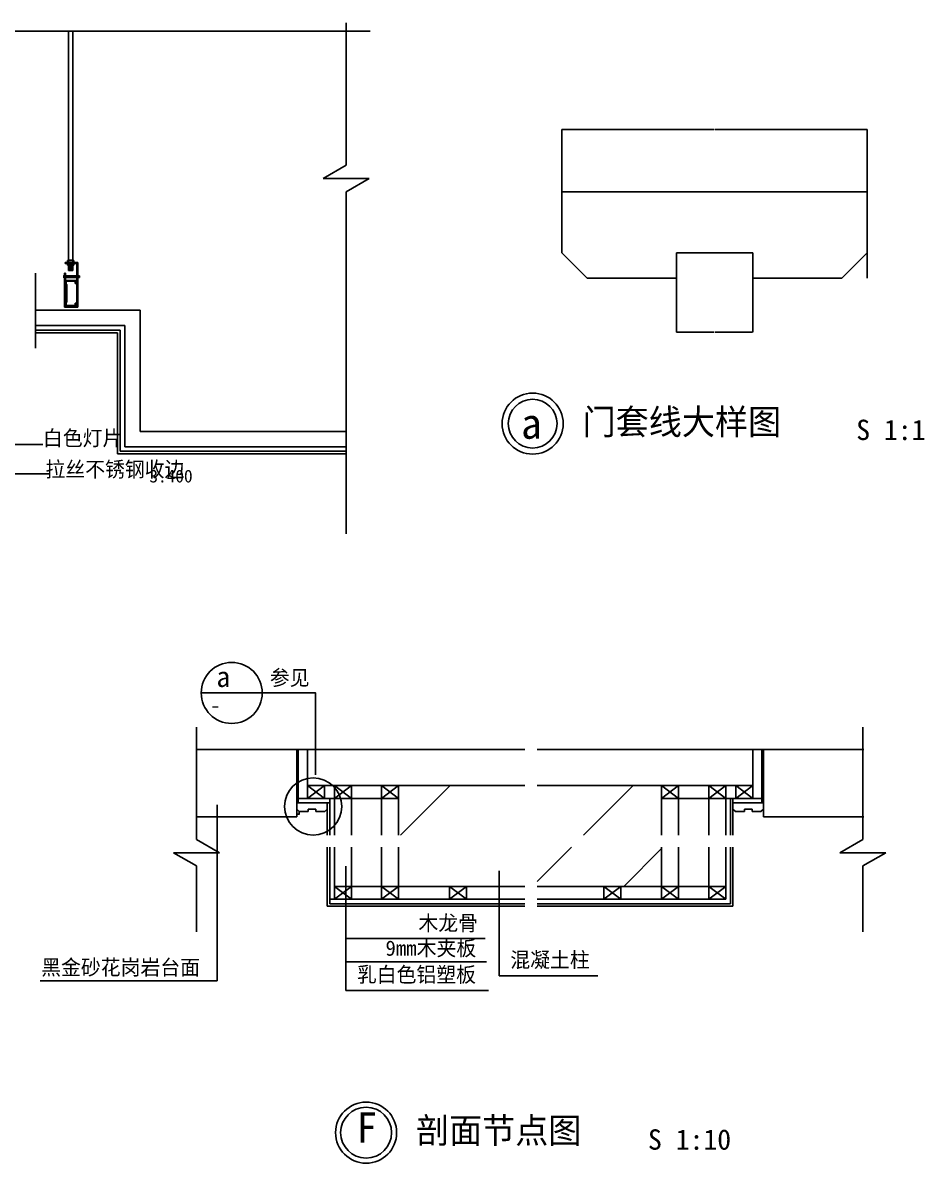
# Model space of a CAD drawing. Header units: metres. Extents: x -116298 to -111425, y -71583 to -67922.
# Drawn here: x -113449 to -111678, y -71503 to -69262 of the extents above; entities that cross this region are included whole.
import ezdxf

# ---------------------------------------------------------------- set-up
doc = ezdxf.new("R2010")
doc.units = ezdxf.units.M
for name, color, linetype in [('10', 8, 'Continuous'), ('10地线纹理填充', 8, 'Continuous'), ('15', 2, 'Continuous'), ('17', 1, 'Continuous'), ('19', 8, 'Continuous'), ('20', 1, 'Continuous'), ('4', 3, 'Continuous'), ('7', 7, 'Continuous'), ('8', 7, 'Continuous'), ('墙柱', 2, 'Continuous'), ('家具', 3, 'Continuous')]:
    doc.layers.add(name, color=color, linetype=linetype)
doc.dimstyles.get("Standard").update_dxf_attribs({"dimtxt": 2.5, "dimasz": 2.5, "dimexe": 1.25, "dimexo": 0.625, "dimtad": 1, "dimcen": 2.5, "dimazin": 3, "dimtfac": 1, "dimtmove": 0, "dimatfit": 3})

# ---------------------------------------------------------------- blocks, each defined once
blk = doc.blocks.new('HY-4')
at = {"layer": '20'}
for points in [[(-5, 0, -1), (5, 0, -1)], [(-5, 0, 1), (5, 0, 1)]]:
    blk.add_lwpolyline(points, format="xyb", dxfattribs=at)
blk.add_circle((0, 0), 6, dxfattribs=at)
blk.add_circle((0, 0), 6, dxfattribs=at)
blk = doc.blocks.new('_CLOSEDFILLED')
at = {"color": 0, "linetype": 'BYBLOCK'}
blk.add_solid([(-1, 0.2), (0, 0), (-1, -0.2)], dxfattribs=at)
blk = doc.blocks.new('*D10')
for p, q in [((-111789.99, -69714.26), (-111789.99, -69739.26)), ((-111790.24, -69739.26), (-111790.49, -69739.26)), ((-111789.99, -69764.26), (-111789.99, -69739.26)), ((-111789.99, -69739.26), (-111789.99, -69739.26)), ((-111789.74, -69739.26), (-111789.49, -69739.26))]:
    blk.add_line(p, q)
at = {"layer": 'Defpoints'}
for p in [(-111789.99, -69714.26), (-111789.99, -69739.26), (-111789.99, -69764.26)]:
    blk.add_point(p, dxfattribs=at)
at = {"xscale": 0.25, "yscale": 0.25}
blk.add_blockref('_CLOSEDFILLED', (-111789.99, -69739.26), dxfattribs=at)
at = {"xscale": 0.25, "yscale": 0.25, "rotation": 180}
blk.add_blockref('_CLOSEDFILLED', (-111789.99, -69739.26), dxfattribs=at)
at = {"insert": (-111789.99, -69738.135), "char_height": 1, "attachment_point": 5}
blk.add_mtext('5', dxfattribs=at)
blk = doc.blocks.new('*D12')
for p, q in [((-113262.64, -69871.29), (-113262.64, -69990.29)), ((-113262.89, -69990.29), (-113263.14, -69990.29)), ((-113262.64, -70109.29), (-113262.64, -69990.29)), ((-113262.64, -69990.29), (-113262.64, -69990.29)), ((-113262.39, -69990.29), (-113262.14, -69990.29))]:
    blk.add_line(p, q)
at = {"layer": 'Defpoints'}
for p in [(-113262.64, -69871.29), (-113262.64, -69990.29), (-113262.64, -70109.29)]:
    blk.add_point(p, dxfattribs=at)
at = {"layer": '7', "xscale": 0.25, "yscale": 0.25}
blk.add_blockref('_CLOSEDFILLED', (-113262.64, -69990.29), dxfattribs=at)
at = {"layer": '7', "xscale": 0.25, "yscale": 0.25, "rotation": 180}
blk.add_blockref('_CLOSEDFILLED', (-113262.64, -69990.29), dxfattribs=at)
at = {"layer": '7', "insert": (-113262.64, -69989.165), "char_height": 1, "attachment_point": 5}
blk.add_mtext('150', dxfattribs=at)
blk = doc.blocks.new('*D23')
for p, q in [((-112164.99, -69764.26), (-112164.99, -69870.34)), ((-112014.99, -69764.26), (-112014.99, -69870.34)), ((-112164.74, -69870.34), (-112090.99, -69870.34)), ((-112088.99, -69870.34), (-112015.24, -69870.34))]:
    blk.add_line(p, q)
at = {"layer": 'Defpoints'}
for p in [(-112164.99, -69764.26), (-112014.99, -69764.26), (-112164.99, -69870.34)]:
    blk.add_point(p, dxfattribs=at)
at = {"xscale": 0.25, "yscale": 0.25, "rotation": 180}
blk.add_blockref('_CLOSEDFILLED', (-112164.99, -69870.34), dxfattribs=at)
at = {"xscale": 0.25, "yscale": 0.25}
blk.add_blockref('_CLOSEDFILLED', (-112014.99, -69870.34), dxfattribs=at)
at = {"insert": (-112089.99, -69870.34), "char_height": 1, "attachment_point": 5}
blk.add_mtext('15', dxfattribs=at)
blk = doc.blocks.new('*D24')
for p, q in [((-112905.74, -70812.37), (-112905.74, -70817.37)), ((-112908.74, -70817.37), (-112910.99, -70817.37)), ((-112910.74, -70822.37), (-112910.74, -70817.37)), ((-112905.49, -70817.37), (-112907.74, -70817.37))]:
    blk.add_line(p, q)
at = {"layer": 'Defpoints'}
for p in [(-112905.74, -70812.37), (-112910.74, -70822.37), (-112905.74, -70817.37)]:
    blk.add_point(p, dxfattribs=at)
at = {"layer": '7', "xscale": 0.25, "yscale": 0.25}
blk.add_blockref('_CLOSEDFILLED', (-112910.74, -70817.37), dxfattribs=at)
at = {"layer": '7', "xscale": 0.25, "yscale": 0.25, "rotation": 180}
blk.add_blockref('_CLOSEDFILLED', (-112905.74, -70817.37), dxfattribs=at)
at = {"layer": '7', "insert": (-112908.24, -70817.37), "char_height": 1, "attachment_point": 5}
blk.add_mtext('5', dxfattribs=at)
blk = doc.blocks.new('*D32')
for p, q in [((-112389.99, -69594.26), (-112389.99, -69471.64)), ((-112389.74, -69471.64), (-112090.99, -69471.64)), ((-112088.99, -69471.64), (-111790.24, -69471.64)), ((-111789.99, -69594.26), (-111789.99, -69471.64))]:
    blk.add_line(p, q)
at = {"layer": 'Defpoints'}
for p in [(-112389.99, -69471.64), (-112389.99, -69594.26), (-111789.99, -69594.26)]:
    blk.add_point(p, dxfattribs=at)
at = {"xscale": 0.25, "yscale": 0.25, "rotation": 180}
blk.add_blockref('_CLOSEDFILLED', (-112389.99, -69471.64), dxfattribs=at)
at = {"xscale": 0.25, "yscale": 0.25}
blk.add_blockref('_CLOSEDFILLED', (-111789.99, -69471.64), dxfattribs=at)
at = {"insert": (-112089.99, -69471.64), "char_height": 1, "attachment_point": 5}
blk.add_mtext('60', dxfattribs=at)
blk = doc.blocks.new('*D33')
for p, q in [((-111789.99, -69594.26), (-111789.99, -69654.26)), ((-111790.24, -69654.26), (-111790.49, -69654.26)), ((-111789.99, -69714.26), (-111789.99, -69654.26)), ((-111789.99, -69654.26), (-111789.99, -69654.26)), ((-111789.74, -69654.26), (-111789.49, -69654.26))]:
    blk.add_line(p, q)
at = {"layer": 'Defpoints'}
for p in [(-111789.99, -69594.26), (-111789.99, -69654.26), (-111789.99, -69714.26)]:
    blk.add_point(p, dxfattribs=at)
at = {"xscale": 0.25, "yscale": 0.25}
blk.add_blockref('_CLOSEDFILLED', (-111789.99, -69654.26), dxfattribs=at)
at = {"xscale": 0.25, "yscale": 0.25, "rotation": 180}
blk.add_blockref('_CLOSEDFILLED', (-111789.99, -69654.26), dxfattribs=at)
at = {"insert": (-111789.99, -69653.135), "char_height": 1, "attachment_point": 5}
blk.add_mtext('12', dxfattribs=at)

msp = doc.modelspace()

# ---------------------------------------------------------------- hatches: boundary and pattern name
at = {"layer": '10'}
h = msp.add_hatch(dxfattribs=at)
h.set_pattern_fill('ANSI32', scale=40)
h.paths.add_polyline_path([(-112710.74, -70761.37), (-112710.74, -70858.75), (-112462.44, -70858.75), (-112462.44, -70761.37)])
h.paths.add_polyline_path([(-112710.74, -70882.01), (-112710.74, -70959.28), (-112462.44, -70959.28), (-112462.44, -70882.01)])
h.paths.add_polyline_path([(-112438.7, -70882.01), (-112438.7, -70959.28), (-112193.89, -70959.28), (-112193.89, -70882.01)])
h.paths.add_polyline_path([(-112193.89, -70858.75), (-112193.89, -70761.37), (-112438.7, -70761.37), (-112438.7, -70858.75)])
h = msp.add_hatch(dxfattribs=at)
h.set_pattern_fill('AR-CONC', scale=8)
h.paths.add_polyline_path([(-112438.7, -70761.37), (-112438.7, -70858.75), (-112193.89, -70858.75), (-112193.89, -70761.37)])
h.paths.add_polyline_path([(-112462.44, -70858.75), (-112462.44, -70761.37), (-112710.74, -70761.37), (-112710.74, -70858.75)])
h.paths.add_polyline_path([(-112462.44, -70959.28), (-112462.44, -70882.01), (-112710.74, -70882.01), (-112710.74, -70959.28)])
h.paths.add_polyline_path([(-112193.89, -70959.28), (-112193.89, -70882.01), (-112438.7, -70882.01), (-112438.7, -70959.28)])

# ---------------------------------------------------------------- linework, layer by layer
at = {"layer": '10地线纹理填充'}
msp.add_line((-113423.84, -69901.95), (-113423.84, -69754.45), dxfattribs=at)
at = {"layer": '15'}
for p, q in [((-112462.44, -70690.17), (-113107.6, -70690.17)), ((-112910.74, -70795.37), (-112910.74, -70690.17)), ((-112889.74, -70786.37), (-112889.74, -70690.17)), ((-111797.03, -70690.17), (-112438.7, -70690.17)), ((-112014.89, -70786.37), (-112014.89, -70690.17)), ((-111993.89, -70822.37), (-111993.89, -70690.17)), ((-112889.74, -70761.37), (-112462.44, -70761.37)), ((-112438.7, -70761.37), (-112014.89, -70761.37)), ((-112053.89, -70858.75), (-112053.89, -70786.37)), ((-112910.74, -70795.37), (-112850.74, -70795.37)), ((-112910.74, -70795.37), (-112910.74, -70822.37)), ((-112905.74, -70812.37), (-112910.74, -70807.37)), ((-112905.74, -70812.37), (-112888.24, -70812.37)), ((-112888.24, -70807.37), (-112873.24, -70807.37)), ((-112888.24, -70807.37), (-112888.24, -70812.37)), ((-112873.24, -70807.37), (-112873.24, -70812.37)), ((-112873.24, -70812.37), (-112855.74, -70812.37)), ((-112855.74, -70812.37), (-112850.74, -70807.37)), ((-112850.74, -70807.37), (-112850.74, -70795.37)), ((-112850.74, -70858.75), (-112850.74, -70795.37)), ((-112053.89, -70807.37), (-112053.89, -70795.37)), ((-111993.89, -70795.37), (-112053.89, -70795.37)), ((-112048.89, -70812.37), (-112053.89, -70807.37)), ((-112031.39, -70812.37), (-112048.89, -70812.37)), ((-112031.39, -70807.37), (-112031.39, -70812.37)), ((-112016.39, -70807.37), (-112031.39, -70807.37)), ((-112016.39, -70807.37), (-112016.39, -70812.37)), ((-111998.89, -70812.37), (-112016.39, -70812.37)), ((-111998.89, -70812.37), (-111993.89, -70807.37)), ((-111993.89, -70795.37), (-111993.89, -70812.37)), ((-111993.89, -70795.37), (-111993.89, -70807.37)), ((-112910.74, -70822.37), (-113107.6, -70822.37)), ((-111993.89, -70822.37), (-111797.03, -70822.37)), ((-112850.74, -70998.28), (-112850.74, -70882.01)), ((-112053.89, -70998.28), (-112053.89, -70882.01)), ((-112850.74, -70998.28), (-112462.44, -70998.28)), ((-112438.7, -70998.28), (-112053.89, -70998.28))]:
    msp.add_line(p, q, dxfattribs=at)
at = {"layer": '17'}
for p, q in [((-112856.41, -70761.37), (-112889.74, -70786.37)), ((-112856.41, -70786.37), (-112889.74, -70761.37)), ((-112836.74, -70786.37), (-112803.41, -70761.37)), ((-112836.74, -70761.37), (-112803.41, -70786.37)), ((-112744.08, -70761.37), (-112710.74, -70786.37)), ((-112744.08, -70786.37), (-112710.74, -70761.37)), ((-112193.89, -70786.37), (-112160.55, -70761.37)), ((-112193.89, -70761.37), (-112160.55, -70786.37)), ((-112101.22, -70786.37), (-112067.89, -70761.37)), ((-112101.22, -70761.37), (-112067.89, -70786.37)), ((-112048.22, -70786.37), (-112014.89, -70761.37)), ((-112048.22, -70761.37), (-112014.89, -70786.37)), ((-112803.41, -70959.28), (-112836.74, -70984.28)), ((-112836.74, -70959.28), (-112803.41, -70984.28)), ((-112710.74, -70959.28), (-112744.08, -70984.28)), ((-112744.08, -70959.28), (-112710.74, -70984.28)), ((-112577.22, -70959.28), (-112610.55, -70984.28)), ((-112577.22, -70984.28), (-112610.55, -70959.28)), ((-112610.55, -70959.28), (-112610.55, -70984.28)), ((-112577.22, -70959.28), (-112577.22, -70984.28)), ((-112307.66, -70984.28), (-112274.33, -70959.28)), ((-112307.66, -70959.28), (-112274.33, -70984.28)), ((-112307.66, -70959.28), (-112307.66, -70984.28)), ((-112274.33, -70959.28), (-112274.33, -70984.28)), ((-112193.89, -70959.28), (-112160.55, -70984.28)), ((-112193.89, -70984.28), (-112160.55, -70959.28)), ((-112101.22, -70984.28), (-112067.89, -70959.28)), ((-112101.22, -70959.28), (-112067.89, -70984.28))]:
    msp.add_line(p, q, dxfattribs=at)
at = {"layer": '19'}
msp.add_lwpolyline([(-112934.58, -70802.22, 1), (-112822.33, -70802.22, 1)], format="xyb", close=True, dxfattribs=at)
at = {"layer": '20'}
for p, q in [((-112813.57, -69542.22), (-112813.57, -69262.28)), ((-114922.38, -69278.49), (-112766.34, -69278.49)), ((-112813.57, -69542.22), (-112858.57, -69568.2)), ((-112768.57, -69568.2), (-112858.57, -69568.2)), ((-112813.57, -69594.18), (-112768.57, -69568.2)), ((-112813.57, -70266.68), (-112813.57, -69594.18)), ((-113107.6, -70867.18), (-113107.6, -70646.48)), ((-111798.77, -70867.18), (-111798.77, -70646.48)), ((-113107.6, -70867.18), (-113062.6, -70893.16)), ((-111798.77, -70867.18), (-111843.77, -70893.16)), ((-113107.6, -70919.14), (-113152.6, -70893.16)), ((-113152.6, -70893.16), (-113062.6, -70893.16)), ((-111753.77, -70893.16), (-111843.77, -70893.16)), ((-111798.77, -70919.14), (-111753.77, -70893.16)), ((-113107.6, -71048.32), (-113107.6, -70919.14)), ((-111798.77, -71048.32), (-111798.77, -70919.14))]:
    msp.add_line(p, q, dxfattribs=at)
for points in [[(-112399.36, -70049.93, 1), (-112495.36, -70049.93, 1)], [(-112399.36, -70049.93, -1), (-112495.36, -70049.93, -1)]]:
    msp.add_lwpolyline(points, format="xyb", dxfattribs=at)
msp.add_lwpolyline([(-113098.42, -70579.12), (-112978.42, -70579.12), (-112873.84, -70579.12), (-112873.84, -70740.31)], dxfattribs=at)
for centre in [(-112447.36, -70049.93), (-112447.36, -70049.93), (-113038.42, -70579.12)]:
    msp.add_circle(centre, 60, dxfattribs=at)
at = {"layer": '4'}
for p, q in [((-112907.74, -70795.37), (-112907.74, -70690.17)), ((-111996.89, -70795.37), (-111996.89, -70690.17)), ((-112856.41, -70786.37), (-112856.41, -70761.37)), ((-112836.74, -70786.37), (-112836.74, -70761.37)), ((-112803.41, -70858.75), (-112803.41, -70761.37)), ((-112744.08, -70858.75), (-112744.08, -70761.37)), ((-112710.74, -70858.75), (-112710.74, -70761.37)), ((-112710.74, -70858.75), (-112710.74, -70761.37)), ((-112193.89, -70761.37), (-112193.89, -70858.75)), ((-112193.89, -70858.75), (-112193.89, -70761.37)), ((-112160.55, -70858.75), (-112160.55, -70761.37)), ((-112101.22, -70858.75), (-112101.22, -70761.37)), ((-112067.89, -70858.75), (-112067.89, -70761.37)), ((-112048.22, -70761.37), (-112048.22, -70786.37)), ((-112907.74, -70786.37), (-112710.74, -70786.37)), ((-112845.74, -70858.75), (-112845.74, -70786.37)), ((-112836.74, -70858.75), (-112836.74, -70786.37)), ((-112193.89, -70786.37), (-111996.89, -70786.37)), ((-112058.89, -70858.75), (-112058.89, -70786.37)), ((-112910.74, -70795.37), (-112845.74, -70795.37)), ((-112910.74, -70795.37), (-112910.74, -70807.37)), ((-112845.74, -70993.28), (-112845.74, -70882.01)), ((-112836.74, -70984.28), (-112836.74, -70882.01)), ((-112803.41, -70984.28), (-112803.41, -70882.01)), ((-112744.08, -70984.28), (-112744.08, -70882.01)), ((-112710.74, -70959.28), (-112710.74, -70882.01)), ((-112710.74, -70984.28), (-112710.74, -70882.01)), ((-112193.89, -70984.28), (-112193.89, -70882.01)), ((-112193.89, -70882.01), (-112193.89, -70959.28)), ((-112160.55, -70984.28), (-112160.55, -70882.01)), ((-112101.22, -70984.28), (-112101.22, -70882.01)), ((-112067.89, -70984.28), (-112067.89, -70882.01)), ((-112058.89, -70993.28), (-112058.89, -70882.01)), ((-112836.74, -70959.28), (-112462.44, -70959.28)), ((-112438.7, -70959.28), (-112067.89, -70959.28)), ((-112845.74, -70984.28), (-112462.44, -70984.28)), ((-112845.74, -70993.28), (-112462.44, -70993.28)), ((-112438.7, -70984.28), (-112067.89, -70984.28)), ((-112438.7, -70993.28), (-112058.89, -70993.28))]:
    msp.add_line(p, q, dxfattribs=at)
at = {"layer": '墙柱'}
for p, q in [((-113262.64, -69871.29), (-113423.84, -69871.29)), ((-113262.64, -70109.29), (-113262.64, -69871.29)), ((-113262.64, -70109.29), (-112813.57, -70109.29))]:
    msp.add_line(p, q, dxfattribs=at)
at = {"layer": '家具'}
for p, q in [((-113358.84, -69278.49), (-113358.84, -69729.11)), ((-113350.84, -69278.49), (-113350.84, -69729.11)), ((-112389.99, -69594.26), (-111789.99, -69594.26)), ((-112389.99, -69594.26), (-112389.99, -69714.26)), ((-111789.99, -69714.26), (-111789.99, -69594.26)), ((-112339.99, -69764.26), (-112389.99, -69714.26)), ((-112164.99, -69714.26), (-112164.99, -69764.26)), ((-112164.99, -69714.26), (-112014.99, -69714.26)), ((-112014.99, -69714.26), (-112014.99, -69764.26)), ((-111839.99, -69764.26), (-111789.99, -69714.26)), ((-113365.82, -69732.98), (-113365.82, -69734.98)), ((-113365.82, -69732.98), (-113340.82, -69732.98)), ((-113365.82, -69734.98), (-113342.82, -69734.98)), ((-113361.22, -69730.33), (-113361.22, -69733.02)), ((-113361.22, -69737.59), (-113361.22, -69734.91)), ((-113350.84, -69729.14), (-113360.03, -69729.14)), ((-113350.84, -69738.78), (-113360.03, -69738.78)), ((-113358.84, -69728.91), (-113350.84, -69728.91)), ((-113358.84, -69730.33), (-113358.84, -69733.02)), ((-113358.84, -69733.02), (-113358.84, -69733.03)), ((-113358.84, -69737.59), (-113358.84, -69734.91)), ((-113358.84, -69738.78), (-113358.84, -69748.96)), ((-113350.84, -69739.55), (-113358.84, -69740.33)), ((-113349.65, -69729.14), (-113350.84, -69729.14)), ((-113350.84, -69730.33), (-113350.84, -69733.02)), ((-113350.84, -69733.02), (-113350.84, -69733.03)), ((-113350.84, -69737.59), (-113350.84, -69734.91)), ((-113350.84, -69738.78), (-113350.84, -69748.96)), ((-113349.65, -69738.78), (-113350.84, -69738.78)), ((-113348.45, -69730.33), (-113348.45, -69733.02)), ((-113348.45, -69737.59), (-113348.45, -69734.91)), ((-113342.82, -69734.98), (-113342.82, -69818.98)), ((-113340.82, -69732.98), (-113340.82, -69820.98)), ((-113368.28, -69759.09), (-113368.28, -69762.99)), ((-113367.83, -69758.65), (-113366.82, -69758.65)), ((-113366.82, -69759.54), (-113367.83, -69759.54)), ((-113367.83, -69759.54), (-113366.82, -69759.54)), ((-113366.82, -69753.98), (-113364.82, -69753.98)), ((-113366.82, -69753.98), (-113366.82, -69820.98)), ((-113366.82, -69758.65), (-113366.82, -69763.43)), ((-113364.82, -69753.98), (-113364.82, -69818.98)), ((-113341.62, -69759.54), (-113364.82, -69759.54)), ((-113358.84, -69740.49), (-113350.84, -69740.32)), ((-113350.84, -69740.42), (-113358.84, -69741.15)), ((-113358.84, -69741.36), (-113350.84, -69741.36)), ((-113350.84, -69741.43), (-113358.84, -69742.03)), ((-113358.84, -69742.22), (-113350.84, -69742.41)), ((-113350.84, -69742.51), (-113358.84, -69743.29)), ((-113358.84, -69743.43), (-113350.84, -69743.26)), ((-113350.84, -69743.38), (-113358.84, -69744.11)), ((-113358.84, -69744.29), (-113350.84, -69744.29)), ((-113350.84, -69744.39), (-113358.84, -69744.98)), ((-113358.84, -69745.15), (-113350.84, -69745.33)), ((-113350.84, -69745.4), (-113358.84, -69745.73)), ((-113350.84, -69746.32), (-113358.84, -69746)), ((-113358.84, -69746.58), (-113350.84, -69746.39)), ((-113350.84, -69747.34), (-113358.84, -69746.75)), ((-113358.84, -69747.43), (-113350.84, -69747.43)), ((-113350.84, -69748.34), (-113358.84, -69747.61)), ((-113358.84, -69748.29), (-113350.84, -69748.47)), ((-113350.84, -69748.96), (-113358.84, -69748.96)), ((-113346.09, -69759.54), (-113346.61, -69762.54)), ((-113345.82, -69759.54), (-113346.35, -69762.54)), ((-113345.39, -69759.54), (-113345.91, -69762.54)), ((-113345.12, -69759.54), (-113345.65, -69762.54)), ((-113344.69, -69759.54), (-113345.21, -69762.54)), ((-113344.42, -69759.54), (-113344.95, -69762.54)), ((-113343.99, -69759.54), (-113344.51, -69762.54)), ((-113343.72, -69759.54), (-113344.25, -69762.54)), ((-113343.29, -69759.54), (-113343.81, -69762.54)), ((-113343.02, -69759.54), (-113343.55, -69762.54)), ((-113342.59, -69759.54), (-113343.11, -69762.54)), ((-113342.32, -69759.54), (-113342.85, -69762.54)), ((-113341.89, -69759.54), (-113342.41, -69762.54)), ((-113341.62, -69759.54), (-113342.15, -69762.54)), ((-113339.82, -69758.65), (-113340.82, -69758.65)), ((-113340.82, -69758.65), (-113340.82, -69763.43)), ((-113339.82, -69759.54), (-113340.82, -69759.54)), ((-113338.92, -69759.54), (-113339.44, -69762.54)), ((-113339.37, -69759.09), (-113339.37, -69762.99)), ((-113337.62, -69759.54), (-113339.37, -69759.54)), ((-113338.65, -69759.54), (-113339.18, -69762.54)), ((-113338.22, -69759.54), (-113338.74, -69762.54)), ((-113337.95, -69759.54), (-113338.48, -69762.54)), ((-113337.62, -69762.54), (-113337.62, -69759.54)), ((-113366.82, -69762.54), (-113367.83, -69762.54)), ((-113367.83, -69762.54), (-113366.82, -69762.54)), ((-113367.83, -69763.43), (-113366.82, -69763.43)), ((-113341.62, -69762.54), (-113364.82, -69762.54)), ((-113364.82, -69776.01), (-113364.82, -69768.98)), ((-113364.82, -69768.98), (-113344.82, -69768.98)), ((-113364.82, -69776.01), (-113363.82, -69776.94)), ((-113363.82, -69811.01), (-113363.82, -69776.94)), ((-113363.62, -69775.49), (-113363.62, -69770.18)), ((-113363.62, -69770.18), (-113346.02, -69770.18)), ((-113363.62, -69775.49), (-113362.62, -69776.42)), ((-113362.62, -69811.53), (-113362.62, -69776.42)), ((-113346.02, -69770.18), (-113346.02, -69774.48)), ((-113344.82, -69774.48), (-113346.02, -69774.48)), ((-113344.82, -69768.98), (-113344.82, -69774.48)), ((-113339.82, -69762.54), (-113340.82, -69762.54)), ((-113339.82, -69763.43), (-113340.82, -69763.43)), ((-113337.62, -69762.54), (-113339.37, -69762.54)), ((-112339.99, -69764.26), (-112164.99, -69764.26)), ((-112014.99, -69764.26), (-111839.99, -69764.26)), ((-113218.64, -69827.29), (-113423.84, -69827.29)), ((-113366.82, -69820.98), (-113340.82, -69820.98)), ((-113364.82, -69811.94), (-113363.82, -69811.01)), ((-113364.82, -69818.98), (-113364.82, -69811.94)), ((-113364.82, -69818.98), (-113342.82, -69818.98)), ((-113344.82, -69818.98), (-113364.82, -69818.98)), ((-113363.62, -69812.46), (-113362.62, -69811.53)), ((-113363.62, -69817.78), (-113363.62, -69812.46)), ((-113346.02, -69817.78), (-113363.62, -69817.78)), ((-113344.82, -69813.48), (-113346.02, -69813.48)), ((-113346.02, -69813.48), (-113346.02, -69817.78)), ((-113344.82, -69813.48), (-113344.82, -69818.98)), ((-113218.64, -70065.29), (-113218.64, -69827.29)), ((-113248.64, -69857.29), (-113423.84, -69857.29)), ((-113257.64, -69866.29), (-113423.84, -69866.29)), ((-113257.64, -70104.29), (-113257.64, -69866.29)), ((-113248.64, -70095.29), (-113248.64, -69857.29)), ((-113218.64, -70065.29), (-112813.57, -70065.29)), ((-113248.64, -70095.29), (-112813.57, -70095.29)), ((-113257.64, -70104.29), (-112813.57, -70104.29))]:
    msp.add_line(p, q, dxfattribs=at)
for centre, radius, start, end in [((-113360.03, -69730.33), 1.19, 90, 180), ((-113360.03, -69737.59), 1.19, 180, 270), ((-113360.03, -69730.33), 1.19, 0, 90), ((-113360.03, -69737.59), 1.19, 270, 0), ((-113357.65, -69730.33), 1.19, 90, 180), ((-113357.65, -69737.59), 1.19, 180, 270), ((-113352.03, -69730.33), 1.19, 0, 90), ((-113352.03, -69737.59), 1.19, 270, 0), ((-113349.65, -69730.33), 1.19, 90, 180), ((-113349.65, -69737.59), 1.19, 180, 270), ((-113349.65, -69730.33), 1.19, 0, 90), ((-113349.65, -69737.59), 1.19, 270, 0), ((-113367.83, -69759.09), 0.45, 90, 180), ((-113367.83, -69759.09), 0.45, 180, 270), ((-113367.83, -69759.99), 0.45, 90, 180), ((-113367.83, -69762.09), 0.45, 180, 270), ((-113339.82, -69759.09), 0.45, 0, 90), ((-113339.82, -69759.09), 0.45, 270, 0), ((-113339.82, -69759.99), 0.45, 0, 90), ((-113339.82, -69762.09), 0.45, 270, 0), ((-113367.83, -69762.99), 0.45, 90, 180), ((-113367.83, -69762.99), 0.45, 180, 270), ((-113339.82, -69762.99), 0.45, 0, 90), ((-113339.82, -69762.99), 0.45, 270, 0)]:
    msp.add_arc(centre, radius, start, end, dxfattribs=at)

# ---------------------------------------------------------------- block references
at = {"layer": '8', "xscale": 10, "yscale": 10, "zscale": 10}
msp.add_blockref('HY-4', (-112774.45, -71443.28), dxfattribs=at)

# ---------------------------------------------------------------- texts
for s, height, p in [('S 1:1', 40, (-111811.62, -70082.23)), ('F', 60, (-112793.51, -71463.05)), ('剖面节点图', 50, (-112676.51, -71463.98)), ('S 1:10', 40, (-112220.72, -71476.77))]:
    msp.add_text(s, height=height).set_placement(p)
at = {"layer": '7'}
for s, height, p in [('3.400', 25, (-113200.28, -70165.53)), ('黑金砂花岗岩台面', 30, (-113412.76, -71133.41))]:
    msp.add_text(s, height=height, dxfattribs=at).set_placement(p)
at = {"layer": '7', "char_height": 30, "attachment_point": 1}
for s, insert in [('白色灯片', (-113409.31, -70063.32)), ('拉丝不锈钢收边', (-113404.36, -70124.63)), ('木龙骨', (-112671.81, -71016.39)), ('9mm木夹板', (-112736.4, -71065.7)), ('混凝土柱', (-112491.32, -71088.61)), ('乳白色铝塑板', (-112792.61, -71117.59))]:
    msp.add_mtext(s, dxfattribs=dict(at, insert=insert))
at = {"layer": '8'}
for s, height, p in [('门套线大样图', 50, (-112349.26, -70071.46)), ('a', 60, (-112470.12, -70079.61)), ('a', 40, (-113068.52, -70567.4)), ('参见', 30, (-112963.61, -70564.27)), ('-', 30, (-113080.61, -70618.41))]:
    msp.add_text(s, height=height, dxfattribs=at).set_placement(p)

# ---------------------------------------------------------------- dimensions: what is measured, and where the dimension line sits
for base, p1, p2, text, picture, middle in [((-112389.99, -69471.64), (-112389.99, -69594.26), (-111789.99, -69594.26), '60', '*D32', (-112089.99, -69471.64)), ((-111789.99, -69654.26), (-111789.99, -69594.26), (-111789.99, -69714.26), '12', '*D33', (-111789.99, -69653.135)), ((-111789.99, -69739.26), (-111789.99, -69714.26), (-111789.99, -69764.26), '5', '*D10', (-111789.99, -69738.135)), ((-112164.99, -69870.34), (-112164.99, -69764.26), (-112014.99, -69764.26), '15', '*D23', (-112089.99, -69870.34))]:
    dim = msp.add_linear_dim(base=base, p1=p1, p2=p2, text=text, dimstyle='Standard')
    dim.commit()
    dim.dimension.update_dxf_attribs({"geometry": picture, "text_midpoint": middle})
at = {"layer": '7'}
dim = msp.add_linear_dim(base=(-113262.64, -69990.29), p1=(-113262.64, -69871.29), p2=(-113262.64, -70109.29), text='150', dimstyle='Standard', dxfattribs=at)
dim.commit()
dim.dimension.update_dxf_attribs({"geometry": '*D12', "text_midpoint": (-113262.64, -69989.165)})
dim = msp.add_linear_dim(base=(-112905.74, -70817.37), p1=(-112905.74, -70812.37), p2=(-112910.74, -70822.37), dimstyle='Standard', dxfattribs=at)
dim.commit()
dim.dimension.update_dxf_attribs({"geometry": '*D24', "text_midpoint": (-112908.24, -70817.37)})

# ---------------------------------------------------------------- leaders
for points in [[(-113711.68, -69840.76), (-113711.68, -70091.26), (-113409.62, -70091.26)], [(-113711.68, -69871.29), (-113711.68, -70148.76), (-113397.92, -70148.76)], [(-113066.83, -70798.98), (-113066.83, -71144.77), (-113414.81, -71144.77)], [(-112814.53, -70919.37), (-112814.53, -71062.05), (-112540.53, -71062.05)], [(-112513.23, -70928.79), (-112513.23, -71134.92), (-112318.99, -71134.92)], [(-112814.53, -70984.42), (-112814.53, -71107.68), (-112537.81, -71107.68)], [(-112814.53, -70998.28), (-112814.53, -71163.61), (-112533.74, -71163.61)]]:
    msp.add_leader(points, dimstyle='Standard', dxfattribs=at)

doc.saveas('drawing.dxf')
